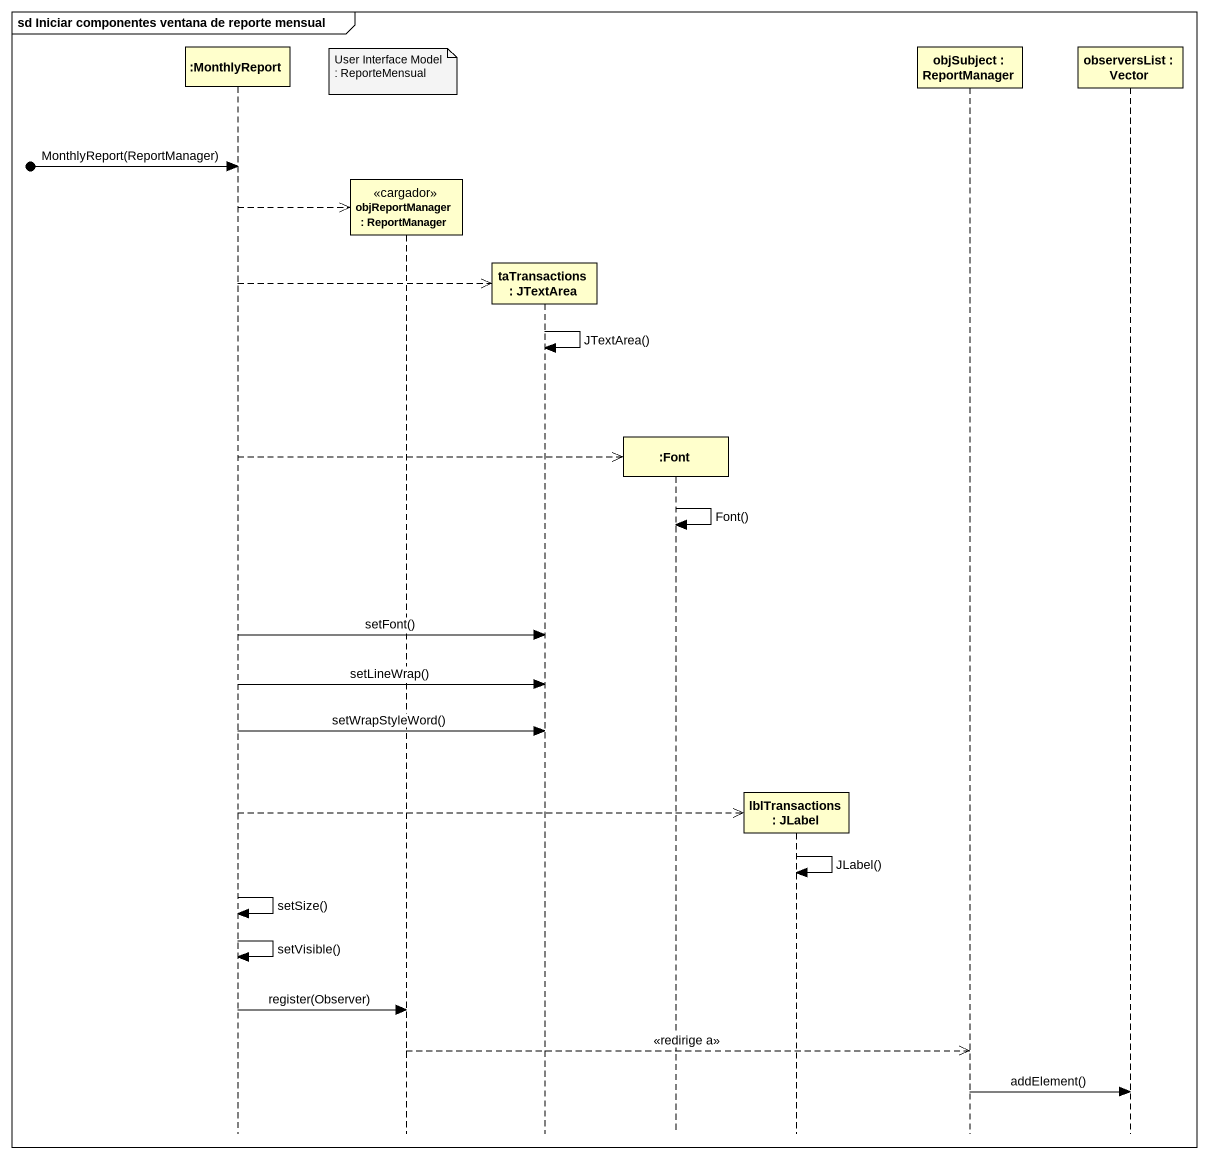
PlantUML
@startuml
mainframe sd Iniciar componentes ventana de reporte mensual
hide footbox
participant ":MonthlyReport" as MonthlyReport
participant "objReportManager : ReportManager" as objReportManager <<cargador>>
participant "taTransactions : JTextArea" as taTransactions
participant ":Font" as Font
participant "lblTransactions : JLabel" as lblTransactions
participant "objSubject : ReportManager" as objSubject
participant "observersList : Vector" as observersList

note over objReportManager : User Interface Model : ReporteMensual
[o-> MonthlyReport : MonthlyReport(ReportManager)
MonthlyReport -->> objReportManager **
MonthlyReport -->> taTransactions **
taTransactions -> taTransactions : JTextArea()
MonthlyReport -->> Font **
Font -> Font : Font()
MonthlyReport -> taTransactions : setFont()
MonthlyReport -> taTransactions : setLineWrap()
MonthlyReport -> taTransactions : setWrapStyleWord()
MonthlyReport -->> lblTransactions **
lblTransactions -> lblTransactions : JLabel()
MonthlyReport -> MonthlyReport : setSize()
MonthlyReport -> MonthlyReport : setVisible()
MonthlyReport -> objReportManager : register(Observer)
objReportManager -->> objSubject : <<redirige a>>
objSubject -> observersList : addElement()
@enduml
